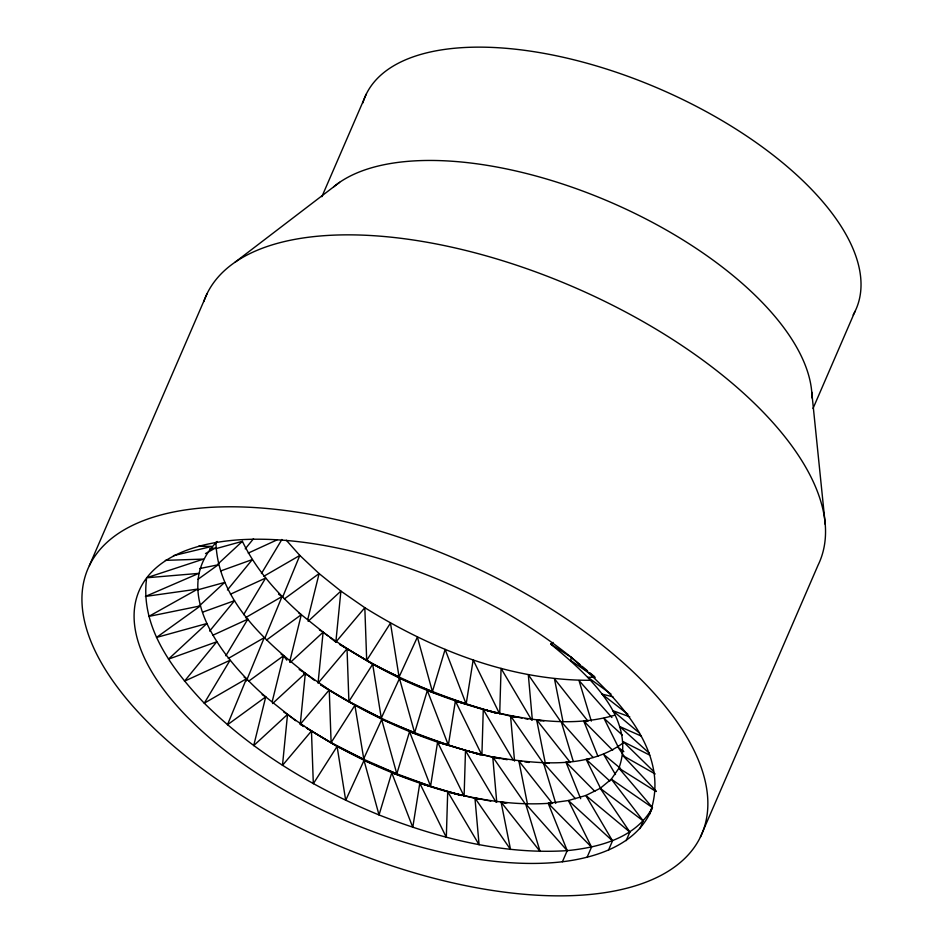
<?xml version="1.0" encoding="UTF-8"?>
<svg xmlns="http://www.w3.org/2000/svg" width="943" height="943" viewBox="0 0 943 943"><rect width="100%" height="100%" fill="white"/><g stroke="black" fill="none" stroke-linecap="round" stroke-linejoin="round"><path stroke-width="1.41" d="M146.495 579.226C140.46 627.614 172.923 670.037 204.266 703.195C253.82 752.278 314.821 788.489 379.039 814.952C438.731 838.244 502.69 854.841 567.226 850.633C599.194 847.451 635.924 837.985 652.45 807.597L618.926 768.191C637.197 716.88 585.733 673.102 550.736 644.093L553.058 642.407M215.912 542.26C217.809 602.895 270.287 646.096 314.585 680.481M330.062 637.574L335.849 642.065L340.894 591.096L319.111 573.58L299.827 555.439L286.307 540.221M550.736 644.093L571.222 657.318L570.751 660.524L593.996 676.402M217.196 541.471C166.935 591.45 225.695 662.21 265.737 696.901L253.691 745.63L287.532 714.417C339.48 752.467 398.972 779.72 461.375 795.479M272.173 701.745L283.525 655.798L281.12 654.242M289.619 662.021L301.312 614.683C277.772 593.772 256.083 569.985 242.41 541.329L215.841 548.673M307.748 619.527L319.111 573.58L284.314 598.935M649.479 814.446C673.267 751.465 614.129 694.743 571.222 657.318A278.633 129.085 23.4 0 0 210.595 543.533A278.633 129.085 23.4 0 0 202.497 731.579A278.633 129.085 23.4 0 0 562.405 861.761C597.308 857.505 637.716 844.15 651.955 808.74M244.131 677.168L246.465 678.76L227.463 724.79L265.737 696.901L295.63 720.688M246.371 680.976L264.252 637.645L228.253 658.485M264.724 638.505L282.04 596.542L278.55 594.161M282.511 597.402L299.827 555.439L263.84 576.267M89.385 565.588L207.071 293.65M321.869 196.698L366.238 94.17M594.797 678.052L595.163 677.204L587.925 677.286L611.064 694.119M562.405 861.761L567.226 850.633L548.213 803.353C514.312 805.534 480.447 800.159 447.701 791.707L446.322 837.349L419.8 783.244L461.316 795.409L419.8 783.244L412.775 827.365L391.746 772.765L396.826 773.849L430.562 786.25L437.587 742.129C396.284 728.079 357.244 708.158 320.537 684.665C369.727 716.279 424.267 739.053 480.506 754.718L437.587 742.129L464.109 796.234L465.488 750.593L499.59 758.667M587.065 857.352L591.52 847.073L568.393 800.524L548.213 803.353L591.52 847.073M608.435 850.28L612.514 840.85L585.839 795.491L568.393 800.524L612.514 840.85M813.019 408.484L855.042 311.355M626.152 840.649L629.865 832.08L600.231 788.313L585.839 795.491L629.865 832.08M639.92 828.638L643.256 820.929L611.323 779.166L618.926 768.191L656.057 791.542M700.401 837.066A334.364 154.911 23.4 0 0 300.97 512.768A334.364 154.911 23.4 0 0 183.307 754.141A334.364 154.911 23.4 0 0 700.401 837.066L818.076 565.128A334.364 154.911 23.4 0 0 571.918 286.283A334.364 154.911 23.4 0 0 203.735 301.677M261.423 573.556L281.886 539.479M243.636 614.659L265.62 578.071L230.469 594.196M225.848 655.774L247.82 619.174L245.51 617.488M245.227 548.861L253.526 538.724M227.428 589.964L252.323 559.564L220.591 570.986M209.641 631.079L234.536 600.667L202.804 612.09M335.849 642.065L364.823 607.693C432.271 649.55 509.951 680.634 590.306 680.292M217.892 564.079L242.41 541.329M199.044 606.184L224.623 582.432L198.054 589.776M308.113 621.331L340.894 591.096L364.823 607.693L366.697 660.395C407.022 684.653 451.52 701.344 496.961 713.262M290.326 662.446L323.107 632.199C375.055 670.155 435.218 695.781 496.902 713.191M272.539 703.549L305.32 673.314L329.248 689.911L348.898 701.498L381.278 718.118L396.826 773.849L364.022 760.423L354.886 705.329L331.111 742.612L306.428 727.937M623.571 742.636C586.393 770.207 535.671 763.712 492.741 756.911L496.749 802.187M235.066 262.201L339.598 182.329M266.527 640.038L301.312 614.683L327.74 635.782M248.74 681.141L283.525 655.798L286.813 660.147M198.042 579.273L218.246 564.774L199.586 568.582M246.052 617.382L282.04 596.542M246.465 678.76L204.266 703.195L230.033 660.289L184.474 681.188L216.749 641.782L168.455 659.157L206.823 623.547L156.491 637.456L200.458 605.877L148.77 616.427L197.747 589.069L145.446 596.436L198.761 573.391L146.578 577.788L203.476 559.093L165.355 560.366M205.491 553.576L215.546 547.966L209.735 548.779M248.257 553.093L276.9 539.95M212.682 635.311L247.82 619.174M614.706 715.207C571.741 727.831 525.852 719.922 483.276 709.49L481.897 755.131L455.386 701.026L466.148 704.032L473.174 659.923L499.696 714.028L501.063 668.387L531.711 720.169M173.465 555.663L211.821 546.41L198.655 546.245M600.962 789.161L586.181 759.421L589.069 759.386M586.699 721.254L583.8 721.136L597.921 756.251M580.676 798.709L566 762.239L570.374 762.427M551.125 803.471L548.213 803.353L551.042 803.825M549.227 763.323L543.439 762.769L555.745 803.342M545.243 762.946L536.661 719.886L543.946 720.935M527.455 804.061L518.874 760.989L521.785 761.414M524.697 761.838L529.058 762.463M506.91 802.941L501.087 802.104L510.528 849.478L474.942 798.026L490.808 801.102M586.629 721.607L583.8 721.136L612.667 750.286M522.068 718.047L510.528 715.808L514.548 761.084M524.956 718.601L527.832 719.155M507.157 759.704L492.741 756.911L525.003 803.577M546.233 763.335L543.439 762.769L575.348 798.65M538.099 720.216L540.964 720.876M505.377 803.094L501.087 802.104L540.08 851.435L525.652 803.884L567.226 850.633M514.194 716.998L483.276 709.49L513.181 760.011M495.004 757.759L465.488 750.593L496.136 802.387M478.608 799.216L447.701 791.707L479.091 844.751L474.942 798.026L479.056 799.075M612.938 696.806L601.952 694.072L627.932 714.287M516.01 717.21L510.528 715.808L543.628 763.665M496.926 713.214L455.386 701.026L448.361 745.147L437.587 742.129L480.517 754.718M629.806 716.845L612.608 710.598L639.554 733.112M641.146 736.023L619.716 726.546L649.244 753.162M649.81 755.178L623.17 741.646L653.499 771.303M655.196 773.979L622.899 755.614L656.304 791.271M339.551 644.258L366.697 660.395L390.473 623.111L399.066 677.003L414.625 732.746L409.545 731.65L396.826 773.849L363.491 759.221L337.099 746.443L306.487 728.02M303.964 726.475L300.263 724.271L305.32 673.314L299.143 669.506M339.574 644.305L372.685 664.226L399.066 677.003L417.395 637.103L432.413 691.632L427.332 690.547L414.625 732.746L381.809 719.32L363.491 759.221L331.111 742.612L329.248 689.911L300.263 724.271L304 726.523M319.406 629.912L323.107 632.199L318.05 683.168L347.036 648.808L348.898 701.498L372.685 664.226L381.278 718.118L399.608 678.217L432.413 691.632L445.12 649.432L466.148 704.032L427.332 690.547L448.361 745.147L409.545 731.65L430.562 786.25L391.746 772.765L379.039 814.952L364.022 760.423L345.692 800.324L337.099 746.443L313.324 783.716L311.461 731.014L282.476 765.386L287.532 714.417L283.831 712.13M298.907 613.127L301.312 614.683M262.119 694.567L265.737 696.901M303.658 673.29L306.062 674.94M652.45 807.597L611.323 779.166L600.231 788.313L643.256 820.929M623.83 751.618L618.019 747.21L623.783 755.72M571.222 657.318L579.921 664.544M582.102 666.359L587.548 670.874M589.717 672.677L594.078 676.296M620.553 768.451L603.626 754.376L615.484 774.545M622.274 735.033L603.98 718.307L618.101 746.762M586.181 759.421L609.862 781.063M566 762.239L594.868 791.389M611.901 717.517L579.014 680.551L591.32 721.124M593.135 757.535L561.226 721.666L573.108 760.824M588.008 721.23L554.449 678.771L563.042 721.843M536.661 719.886L570.209 762.333M518.874 760.989L552.421 803.448M560.59 721.36L528.316 674.693L532.335 719.969M811.746 392.111L825.255 524.438M333.622 186.867A267.494 123.922 23.4 0 1 614.624 204.006A267.494 123.922 23.4 0 1 811.982 397.958M362.807 102.999A267.494 123.922 23.4 0 1 659.64 88.937A267.494 123.922 23.4 0 1 853.144 314.95"/></g></svg>
